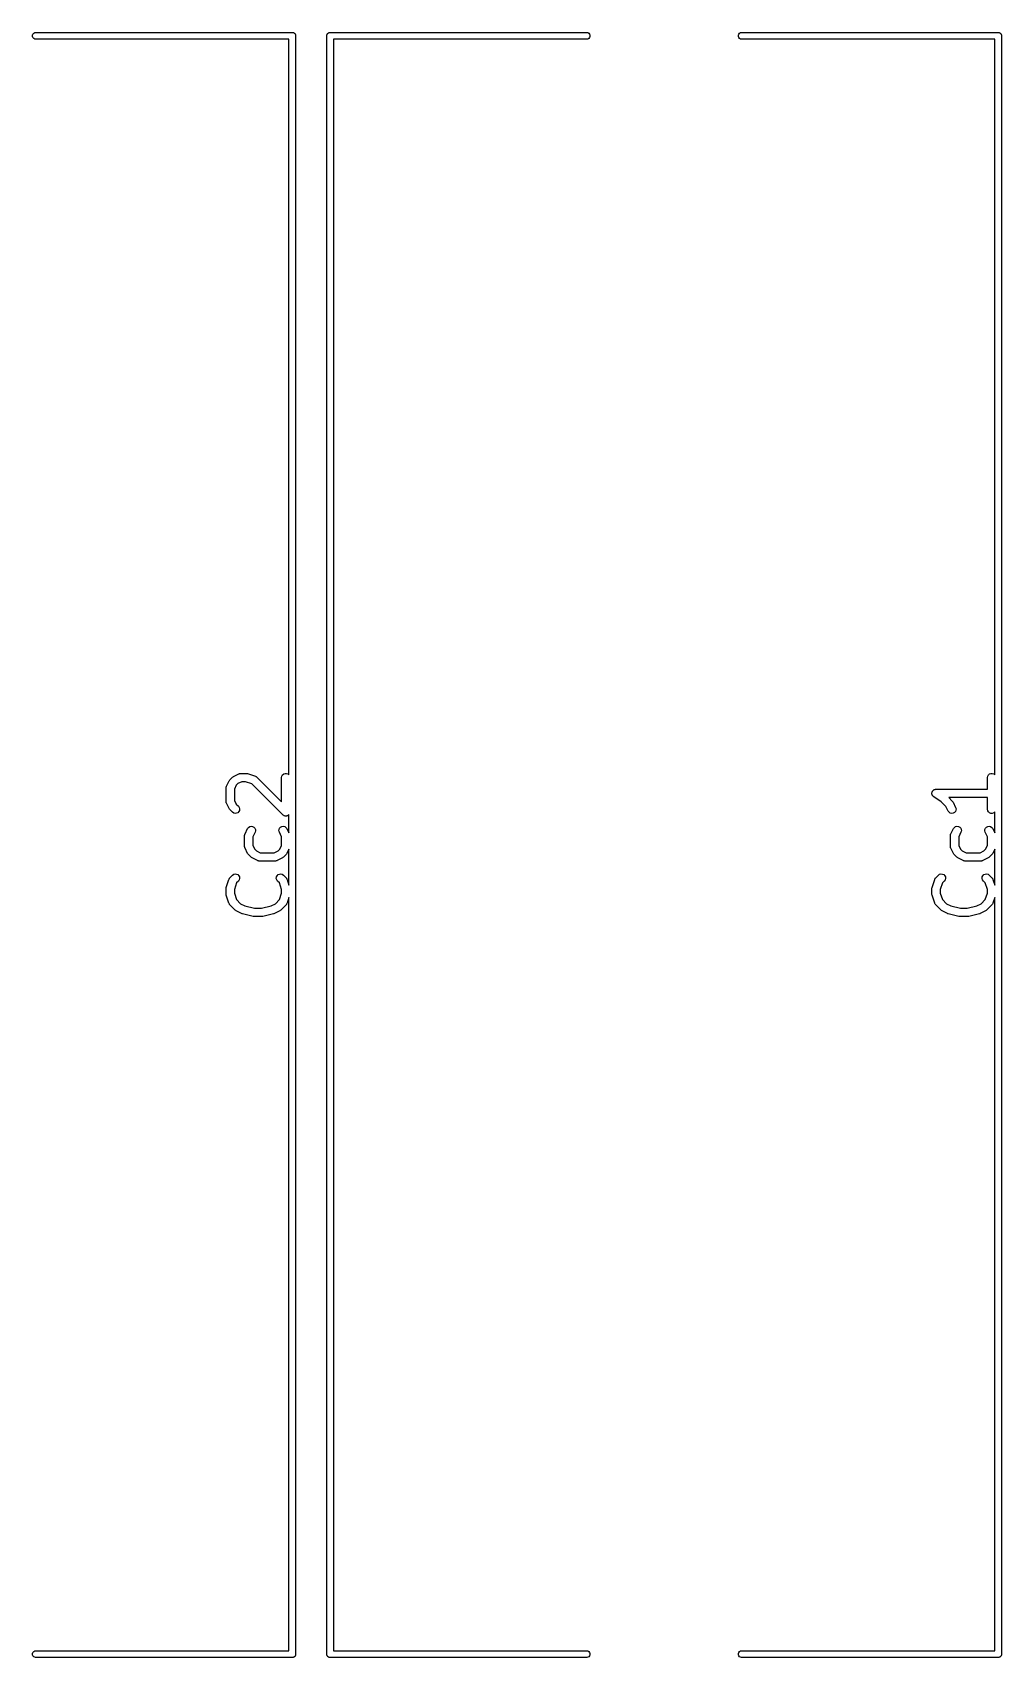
# Model space of a CAD drawing. Extents: x 50 to 243, y -147 to -42.
# Drawn here: x 203.26 to 220.7, y -105.52 to -76.28 of the extents above; entities that cross this region are included whole.
import ezdxf

# ---------------------------------------------------------------- set-up
doc = ezdxf.new("R2010")
doc.units = 0
doc.header["$MEASUREMENT"] = 0
doc.layers.add('BLACK', color=7, linetype='CONTINUOUS')

msp = doc.modelspace()

# ---------------------------------------------------------------- linework, layer by layer
at = {"layer": 'BLACK', "linetype": 'CONTINUOUS'}
for p, q in [((203.265, -76.3274), (203.272, -76.3075)), ((203.272, -76.3075), (203.286, -76.2913)), ((203.286, -76.2913), (203.304, -76.2807)), ((203.304, -76.2807), (203.32, -76.278)), ((203.32, -76.278), (207.945, -76.278)), ((207.945, -76.278), (207.951, -76.278)), ((207.945, -76.278), (207.945, -76.278)), ((207.951, -76.278), (207.956, -76.2798)), ((207.956, -76.2798), (207.961, -76.2807)), ((207.961, -76.2807), (207.965, -76.2834)), ((207.965, -76.2834), (207.97, -76.2852)), ((207.97, -76.2852), (207.975, -76.2887)), ((207.975, -76.2887), (207.979, -76.2913)), ((207.979, -76.2913), (207.983, -76.2954)), ((207.983, -76.2954), (207.987, -76.2988)), ((207.987, -76.2988), (207.989, -76.3035)), ((207.989, -76.3035), (207.993, -76.3075)), ((207.993, -76.3075), (207.995, -76.3125)), ((207.995, -76.3125), (207.997, -76.3172)), ((208.563, -76.3172), (208.565, -76.3126)), ((208.565, -76.3126), (208.567, -76.3075)), ((208.567, -76.3075), (208.571, -76.3034)), ((208.571, -76.3034), (208.573, -76.2988)), ((208.573, -76.2988), (208.577, -76.2954)), ((208.577, -76.2954), (208.581, -76.2913)), ((208.581, -76.2913), (208.585, -76.2887)), ((208.585, -76.2887), (208.59, -76.2852)), ((208.59, -76.2852), (208.595, -76.2834)), ((208.595, -76.2834), (208.599, -76.2807)), ((208.599, -76.2807), (208.604, -76.2798)), ((208.604, -76.2798), (208.609, -76.278)), ((208.609, -76.278), (208.615, -76.278)), ((208.615, -76.278), (208.615, -76.278)), ((208.615, -76.278), (213.24, -76.278)), ((213.24, -76.278), (213.256, -76.2807)), ((213.256, -76.2807), (213.274, -76.2913)), ((213.274, -76.2913), (213.288, -76.3075)), ((213.288, -76.3075), (213.295, -76.3274)), ((215.965, -76.3274), (215.972, -76.3075)), ((215.972, -76.3075), (215.986, -76.2913)), ((215.986, -76.2913), (216.004, -76.2807)), ((216.004, -76.2807), (216.02, -76.278)), ((216.02, -76.278), (220.645, -76.278)), ((220.645, -76.278), (220.651, -76.278)), ((220.645, -76.278), (220.645, -76.278)), ((220.651, -76.278), (220.656, -76.2798)), ((220.656, -76.2798), (220.661, -76.2807)), ((220.661, -76.2807), (220.665, -76.2834)), ((220.665, -76.2834), (220.67, -76.2852)), ((220.67, -76.2852), (220.675, -76.2887)), ((220.675, -76.2887), (220.679, -76.2913)), ((220.679, -76.2913), (220.683, -76.2954)), ((220.683, -76.2954), (220.687, -76.2988)), ((220.687, -76.2988), (220.689, -76.3035)), ((220.689, -76.3035), (220.693, -76.3075)), ((220.693, -76.3075), (220.695, -76.3125)), ((220.695, -76.3125), (220.697, -76.3172)), ((203.265, -76.3486), (203.265, -76.3274)), ((203.272, -76.3685), (203.265, -76.3486)), ((203.286, -76.3847), (203.272, -76.3685)), ((203.304, -76.3953), (203.286, -76.3847)), ((203.32, -76.398), (203.304, -76.3953)), ((207.88, -76.398), (203.32, -76.398)), ((207.88, -89.6358), (207.88, -76.398)), ((207.997, -76.3172), (207.998, -76.3224)), ((207.998, -76.3224), (208, -76.3274)), ((208, -76.3274), (208, -76.3327)), ((208, -76.3327), (208, -76.3328)), ((208, -76.3328), (208, -105.463)), ((208.56, -76.3274), (208.562, -76.3224)), ((208.56, -76.3328), (208.56, -76.3274)), ((208.56, -105.463), (208.56, -76.3328)), ((208.562, -76.3224), (208.563, -76.3172)), ((213.24, -76.398), (208.68, -76.398)), ((208.68, -76.398), (208.68, -105.398)), ((213.256, -76.3953), (213.24, -76.398)), ((213.274, -76.3847), (213.256, -76.3953)), ((213.288, -76.3685), (213.274, -76.3847)), ((213.295, -76.3486), (213.288, -76.3685)), ((213.295, -76.3274), (213.295, -76.3486)), ((215.965, -76.3486), (215.965, -76.3274)), ((215.972, -76.3685), (215.965, -76.3486)), ((215.986, -76.3847), (215.972, -76.3685)), ((216.004, -76.3953), (215.986, -76.3847)), ((216.02, -76.398), (216.004, -76.3953)), ((220.58, -76.398), (216.02, -76.398)), ((220.58, -89.6358), (220.58, -76.398)), ((220.697, -76.3172), (220.698, -76.3224)), ((220.698, -76.3224), (220.7, -76.3274)), ((220.7, -76.3274), (220.7, -76.3327)), ((220.7, -76.3327), (220.7, -76.3328)), ((220.7, -76.3328), (220.7, -105.463)), ((206.755, -89.8406), (206.803, -89.7454)), ((206.803, -89.7454), (206.81, -89.7357)), ((206.81, -89.7357), (206.817, -89.7259)), ((206.817, -89.7259), (206.865, -89.6783)), ((206.865, -89.6783), (206.874, -89.6714)), ((206.874, -89.6714), (206.884, -89.6643)), ((206.884, -89.6643), (206.979, -89.6166)), ((207.031, -89.7587), (206.962, -89.793)), ((206.979, -89.6166), (206.983, -89.6154)), ((206.983, -89.6154), (206.987, -89.6132)), ((206.987, -89.6132), (206.996, -89.6117)), ((206.996, -89.6117), (207.004, -89.6092)), ((207.004, -89.6092), (207.009, -89.6095)), ((207.009, -89.6095), (207.013, -89.6087)), ((207.013, -89.6087), (207.108, -89.6087)), ((207.096, -89.7587), (207.031, -89.7587)), ((207.21, -89.7969), (207.096, -89.7587)), ((207.108, -89.6087), (207.12, -89.6108)), ((207.12, -89.6108), (207.132, -89.6126)), ((207.132, -89.6126), (207.275, -89.6602)), ((207.275, -89.6602), (207.278, -89.6622)), ((207.278, -89.6622), (207.283, -89.6634)), ((207.283, -89.6634), (207.29, -89.6684)), ((207.29, -89.6684), (207.298, -89.6726)), ((207.298, -89.6726), (207.3, -89.6758)), ((207.3, -89.6758), (207.304, -89.6783)), ((207.304, -89.6783), (207.747, -90.1217)), ((207.747, -89.6837), (207.752, -89.6581)), ((207.747, -90.1217), (207.747, -89.6837)), ((207.752, -89.6581), (207.765, -89.6355)), ((207.765, -89.6355), (207.785, -89.6188)), ((207.785, -89.6188), (207.809, -89.6099)), ((207.809, -89.6099), (207.835, -89.6099)), ((207.835, -89.6099), (207.86, -89.6188)), ((207.86, -89.6188), (207.88, -89.6355)), ((207.88, -89.6355), (207.88, -89.6358)), ((220.447, -89.6837), (220.452, -89.6581)), ((220.447, -89.8944), (220.447, -89.6837)), ((220.452, -89.6581), (220.465, -89.6355)), ((220.465, -89.6355), (220.485, -89.6188)), ((220.485, -89.6188), (220.509, -89.6099)), ((220.509, -89.6099), (220.535, -89.6099)), ((220.535, -89.6099), (220.56, -89.6188)), ((220.56, -89.6188), (220.58, -89.6355)), ((220.58, -89.6355), (220.58, -89.6358)), ((206.747, -89.8742), (206.748, -89.8699)), ((206.747, -90.1123), (206.747, -89.8742)), ((206.748, -89.8656), (206.75, -89.8572)), ((206.748, -89.8699), (206.748, -89.8656)), ((206.75, -89.8572), (206.752, -89.8485)), ((206.752, -89.8485), (206.754, -89.8448)), ((206.754, -89.8448), (206.755, -89.8406)), ((206.932, -89.8234), (206.897, -89.8919)), ((206.897, -89.8919), (206.897, -90.0946)), ((206.962, -89.793), (206.932, -89.8234)), ((207.769, -90.3558), (207.21, -89.7969)), ((219.448, -89.9646), (219.449, -89.9606)), ((219.449, -89.9735), (219.448, -89.9646)), ((219.449, -89.9564), (219.452, -89.948)), ((219.449, -89.9606), (219.449, -89.9564)), ((219.449, -89.9825), (219.449, -89.9735)), ((219.45, -89.9864), (219.449, -89.9825)), ((219.45, -89.9905), (219.45, -89.9864)), ((219.454, -89.9985), (219.45, -89.9905)), ((219.452, -89.948), (219.454, -89.9393)), ((219.454, -89.9393), (219.456, -89.9358)), ((219.457, -90.0069), (219.454, -89.9985)), ((219.456, -89.9358), (219.457, -89.9319)), ((219.457, -89.9319), (219.463, -89.9251)), ((219.46, -90.0101), (219.457, -90.0069)), ((219.462, -90.0138), (219.46, -90.0101)), ((219.468, -90.02), (219.462, -90.0138)), ((219.463, -89.9251), (219.468, -89.9176)), ((219.468, -89.9176), (219.471, -89.9152)), ((219.474, -90.0269), (219.468, -90.02)), ((219.471, -89.9152), (219.474, -89.912)), ((219.474, -89.912), (219.482, -89.9075)), ((219.478, -90.029), (219.474, -90.0269)), ((219.481, -90.0318), (219.478, -90.029)), ((219.617, -90.123), (219.481, -90.0318)), ((219.482, -89.9075), (219.489, -89.9022)), ((219.489, -89.9022), (219.493, -89.901)), ((219.493, -89.901), (219.497, -89.899)), ((219.497, -89.899), (219.506, -89.8974)), ((219.506, -89.8974), (219.514, -89.8949)), ((219.514, -89.8949), (219.518, -89.8952)), ((219.518, -89.8952), (219.522, -89.8944)), ((219.522, -89.8944), (220.447, -89.8944)), ((220.447, -90.0444), (219.751, -90.0444)), ((219.751, -90.0444), (219.814, -90.1069)), ((220.447, -90.2551), (220.447, -90.0444)), ((206.748, -90.1165), (206.747, -90.1123)), ((206.748, -90.1209), (206.748, -90.1165)), ((206.75, -90.1293), (206.748, -90.1209)), ((206.752, -90.1379), (206.75, -90.1293)), ((206.754, -90.1417), (206.752, -90.1379)), ((206.755, -90.1458), (206.754, -90.1417)), ((206.803, -90.2411), (206.755, -90.1458)), ((206.81, -90.2507), (206.803, -90.2411)), ((206.817, -90.2606), (206.81, -90.2507)), ((206.865, -90.3082), (206.817, -90.2606)), ((206.886, -90.3231), (206.865, -90.3082)), ((206.911, -90.3299), (206.886, -90.3231)), ((206.897, -90.0946), (206.932, -90.1631)), ((206.937, -90.3276), (206.911, -90.3299)), ((206.932, -90.1631), (206.971, -90.2021)), ((206.961, -90.3166), (206.937, -90.3276)), ((206.979, -90.2982), (206.961, -90.3166)), ((206.971, -90.2021), (206.986, -90.2234)), ((206.99, -90.2746), (206.979, -90.2982)), ((206.986, -90.2234), (206.992, -90.2486)), ((206.992, -90.2486), (206.99, -90.2746)), ((207.88, -90.351), (207.872, -90.3573)), ((207.88, -90.6789), (207.88, -90.3507)), ((207.88, -90.3507), (207.88, -90.351)), ((219.699, -90.2043), (219.617, -90.123)), ((219.741, -90.2887), (219.699, -90.2043)), ((219.757, -90.3096), (219.741, -90.2887)), ((219.778, -90.324), (219.757, -90.3096)), ((219.804, -90.33), (219.778, -90.324)), ((219.829, -90.327), (219.804, -90.33)), ((219.814, -90.1069), (219.82, -90.1167)), ((219.82, -90.1167), (219.828, -90.1264)), ((219.828, -90.1264), (219.875, -90.2216)), ((219.853, -90.3154), (219.829, -90.327)), ((219.871, -90.2965), (219.853, -90.3154)), ((219.881, -90.2726), (219.871, -90.2965)), ((219.875, -90.2216), (219.883, -90.2466)), ((219.883, -90.2466), (219.881, -90.2726)), ((220.452, -90.2808), (220.447, -90.2551)), ((220.465, -90.3034), (220.452, -90.2808)), ((220.485, -90.3201), (220.465, -90.3034)), ((220.509, -90.329), (220.485, -90.3201)), ((220.535, -90.329), (220.509, -90.329)), ((220.56, -90.3201), (220.535, -90.329)), ((220.58, -90.3034), (220.56, -90.3201)), ((220.58, -90.6789), (220.58, -90.3031)), ((220.58, -90.3031), (220.58, -90.3034)), ((207.089, -90.6978), (207.136, -90.6026)), ((207.136, -90.6026), (207.152, -90.5816)), ((207.152, -90.5816), (207.174, -90.5673)), ((207.174, -90.5673), (207.199, -90.5612)), ((207.199, -90.5612), (207.225, -90.5642)), ((207.225, -90.5642), (207.248, -90.5759)), ((207.248, -90.5759), (207.266, -90.5948)), ((207.266, -90.5948), (207.276, -90.6187)), ((207.276, -90.6187), (207.278, -90.6447)), ((207.7, -90.6447), (207.702, -90.6187)), ((207.702, -90.6187), (207.712, -90.5948)), ((207.712, -90.5948), (207.73, -90.5759)), ((207.73, -90.5759), (207.753, -90.5642)), ((207.753, -90.5642), (207.779, -90.5612)), ((207.777, -90.3614), (207.769, -90.3558)), ((207.785, -90.3677), (207.777, -90.3614)), ((207.779, -90.5612), (207.805, -90.5673)), ((207.788, -90.3688), (207.785, -90.3677)), ((207.791, -90.3707), (207.788, -90.3688)), ((207.8, -90.3733), (207.791, -90.3707)), ((207.809, -90.3766), (207.8, -90.3733)), ((207.805, -90.5673), (207.826, -90.5816)), ((207.813, -90.3766), (207.809, -90.3766)), ((207.816, -90.3775), (207.813, -90.3766)), ((207.826, -90.3766), (207.816, -90.3775)), ((207.835, -90.3766), (207.826, -90.3766)), ((207.826, -90.5816), (207.842, -90.6026)), ((207.839, -90.3755), (207.835, -90.3766)), ((207.842, -90.3752), (207.839, -90.3755)), ((207.851, -90.3711), (207.842, -90.3752)), ((207.842, -90.6026), (207.88, -90.6789)), ((207.86, -90.3677), (207.851, -90.3711)), ((207.862, -90.3656), (207.86, -90.3677)), ((207.865, -90.3642), (207.862, -90.3656)), ((207.872, -90.3573), (207.865, -90.3642)), ((219.789, -90.6978), (219.836, -90.6026)), ((219.836, -90.6026), (219.852, -90.5816)), ((219.852, -90.5816), (219.874, -90.5673)), ((219.874, -90.5673), (219.899, -90.5612)), ((219.899, -90.5612), (219.925, -90.5642)), ((219.925, -90.5642), (219.948, -90.5759)), ((219.948, -90.5759), (219.966, -90.5948)), ((219.966, -90.5948), (219.976, -90.6187)), ((219.976, -90.6187), (219.978, -90.6447)), ((220.4, -90.6447), (220.402, -90.6187)), ((220.402, -90.6187), (220.412, -90.5948)), ((220.412, -90.5948), (220.43, -90.5759)), ((220.43, -90.5759), (220.453, -90.5642)), ((220.453, -90.5642), (220.479, -90.5612)), ((220.479, -90.5612), (220.505, -90.5673)), ((220.505, -90.5673), (220.526, -90.5816)), ((220.526, -90.5816), (220.542, -90.6026)), ((220.542, -90.6026), (220.58, -90.6789)), ((207.081, -90.7228), (207.084, -90.7143)), ((207.081, -90.7271), (207.081, -90.7228)), ((207.081, -90.7313), (207.081, -90.7271)), ((207.081, -90.9218), (207.081, -90.7313)), ((207.081, -90.9261), (207.081, -90.9218)), ((207.081, -90.9304), (207.081, -90.9261)), ((207.084, -90.9388), (207.081, -90.9304)), ((207.084, -90.7143), (207.085, -90.7057)), ((207.085, -90.7057), (207.087, -90.7019)), ((207.087, -90.7019), (207.089, -90.6978)), ((207.27, -90.6696), (207.231, -90.749)), ((207.231, -90.749), (207.231, -90.9041)), ((207.231, -90.9041), (207.265, -90.9726)), ((207.278, -90.6447), (207.27, -90.6696)), ((207.708, -90.6696), (207.7, -90.6447)), ((207.747, -90.749), (207.708, -90.6696)), ((207.713, -90.9726), (207.747, -90.9041)), ((207.747, -90.9041), (207.747, -90.749)), ((219.781, -90.7228), (219.784, -90.7143)), ((219.781, -90.7271), (219.781, -90.7228)), ((219.781, -90.7313), (219.781, -90.7271)), ((219.781, -90.9218), (219.781, -90.7313)), ((219.781, -90.9261), (219.781, -90.9218)), ((219.781, -90.9304), (219.781, -90.9261)), ((219.784, -90.9388), (219.781, -90.9304)), ((219.784, -90.7143), (219.785, -90.7057)), ((219.785, -90.7057), (219.787, -90.7019)), ((219.787, -90.7019), (219.789, -90.6978)), ((219.97, -90.6696), (219.931, -90.749)), ((219.931, -90.749), (219.931, -90.9041)), ((219.931, -90.9041), (219.965, -90.9726)), ((219.978, -90.6447), (219.97, -90.6696)), ((220.408, -90.6696), (220.4, -90.6447)), ((220.447, -90.749), (220.408, -90.6696)), ((220.413, -90.9726), (220.447, -90.9041)), ((220.447, -90.9041), (220.447, -90.749)), ((207.085, -90.9475), (207.084, -90.9388)), ((207.087, -90.9512), (207.085, -90.9475)), ((207.089, -90.9553), (207.087, -90.9512)), ((207.136, -91.0506), (207.089, -90.9553)), ((207.143, -91.0602), (207.136, -91.0506)), ((207.15, -91.0701), (207.143, -91.0602)), ((207.198, -91.1177), (207.15, -91.0701)), ((207.208, -91.1246), (207.198, -91.1177)), ((207.217, -91.1317), (207.208, -91.1246)), ((207.313, -91.1794), (207.217, -91.1317)), ((207.265, -90.9726), (207.295, -91.003)), ((207.295, -91.003), (207.364, -91.0373)), ((207.317, -91.1806), (207.313, -91.1794)), ((207.321, -91.1828), (207.317, -91.1806)), ((207.329, -91.1843), (207.321, -91.1828)), ((207.338, -91.1868), (207.329, -91.1843)), ((207.342, -91.1865), (207.338, -91.1868)), ((207.346, -91.1873), (207.342, -91.1865)), ((207.632, -91.1873), (207.346, -91.1873)), ((207.364, -91.0373), (207.614, -91.0373)), ((207.614, -91.0373), (207.683, -91.003)), ((207.636, -91.1865), (207.632, -91.1873)), ((207.64, -91.1868), (207.636, -91.1865)), ((207.649, -91.1843), (207.64, -91.1868)), ((207.658, -91.1828), (207.649, -91.1843)), ((207.661, -91.1806), (207.658, -91.1828)), ((207.665, -91.1794), (207.661, -91.1806)), ((207.761, -91.1317), (207.665, -91.1794)), ((207.683, -91.003), (207.713, -90.9726)), ((207.77, -91.1246), (207.761, -91.1317)), ((207.78, -91.1177), (207.77, -91.1246)), ((207.828, -91.0701), (207.78, -91.1177)), ((207.835, -91.0602), (207.828, -91.0701)), ((207.842, -91.0506), (207.835, -91.0602)), ((207.88, -90.9743), (207.842, -91.0506)), ((207.88, -91.6194), (207.88, -90.9743)), ((219.785, -90.9475), (219.784, -90.9388)), ((219.787, -90.9512), (219.785, -90.9475)), ((219.789, -90.9553), (219.787, -90.9512)), ((219.836, -91.0506), (219.789, -90.9553)), ((219.843, -91.0602), (219.836, -91.0506)), ((219.85, -91.0701), (219.843, -91.0602)), ((219.898, -91.1177), (219.85, -91.0701)), ((219.908, -91.1246), (219.898, -91.1177)), ((219.917, -91.1317), (219.908, -91.1246)), ((220.013, -91.1794), (219.917, -91.1317)), ((219.965, -90.9726), (219.995, -91.003)), ((219.995, -91.003), (220.064, -91.0373)), ((220.017, -91.1806), (220.013, -91.1794)), ((220.021, -91.1828), (220.017, -91.1806)), ((220.029, -91.1843), (220.021, -91.1828)), ((220.038, -91.1868), (220.029, -91.1843)), ((220.042, -91.1865), (220.038, -91.1868)), ((220.046, -91.1873), (220.042, -91.1865)), ((220.332, -91.1873), (220.046, -91.1873)), ((220.064, -91.0373), (220.314, -91.0373)), ((220.314, -91.0373), (220.383, -91.003)), ((220.336, -91.1865), (220.332, -91.1873)), ((220.34, -91.1868), (220.336, -91.1865)), ((220.349, -91.1843), (220.34, -91.1868)), ((220.358, -91.1828), (220.349, -91.1843)), ((220.361, -91.1806), (220.358, -91.1828)), ((220.365, -91.1794), (220.361, -91.1806)), ((220.461, -91.1317), (220.365, -91.1794)), ((220.383, -91.003), (220.413, -90.9726)), ((220.47, -91.1246), (220.461, -91.1317)), ((220.48, -91.1177), (220.47, -91.1246)), ((220.528, -91.0701), (220.48, -91.1177)), ((220.535, -91.0602), (220.528, -91.0701)), ((220.542, -91.0506), (220.535, -91.0602)), ((220.58, -90.9743), (220.542, -91.0506)), ((220.58, -91.6194), (220.58, -90.9743)), ((206.751, -91.66), (206.799, -91.5171)), ((206.799, -91.5171), (206.801, -91.5133)), ((206.801, -91.5133), (206.802, -91.5092)), ((206.802, -91.5092), (206.807, -91.502)), ((206.807, -91.502), (206.811, -91.4942)), ((206.811, -91.4942), (206.814, -91.4914)), ((206.814, -91.4914), (206.817, -91.4878)), ((206.817, -91.4878), (206.865, -91.4402)), ((206.865, -91.4402), (206.886, -91.4253)), ((206.886, -91.4253), (206.911, -91.4185)), ((206.911, -91.4185), (206.937, -91.4208)), ((206.937, -91.4208), (206.961, -91.4318)), ((206.961, -91.4318), (206.979, -91.4502)), ((206.979, -91.4502), (206.99, -91.4738)), ((206.992, -91.4998), (206.986, -91.5249)), ((206.99, -91.4738), (206.992, -91.4998)), ((207.652, -91.4998), (207.655, -91.4738)), ((207.659, -91.5249), (207.652, -91.4998)), ((207.655, -91.4738), (207.666, -91.4502)), ((207.666, -91.4502), (207.684, -91.4318)), ((207.684, -91.4318), (207.708, -91.4208)), ((207.708, -91.4208), (207.734, -91.4185)), ((207.734, -91.4185), (207.759, -91.4253)), ((207.759, -91.4253), (207.78, -91.4402)), ((207.78, -91.4402), (207.828, -91.4878)), ((207.828, -91.4878), (207.83, -91.4914)), ((207.83, -91.4914), (207.834, -91.4942)), ((207.834, -91.4942), (207.838, -91.502)), ((207.838, -91.502), (207.843, -91.5092)), ((207.843, -91.5092), (207.844, -91.5133)), ((207.844, -91.5133), (207.846, -91.5171)), ((207.846, -91.5171), (207.88, -91.6194)), ((219.451, -91.66), (219.499, -91.5171)), ((219.499, -91.5171), (219.501, -91.5133)), ((219.501, -91.5133), (219.502, -91.5092)), ((219.502, -91.5092), (219.507, -91.502)), ((219.507, -91.502), (219.511, -91.4942)), ((219.511, -91.4942), (219.514, -91.4914)), ((219.514, -91.4914), (219.517, -91.4878)), ((219.517, -91.4878), (219.565, -91.4402)), ((219.565, -91.4402), (219.586, -91.4253)), ((219.586, -91.4253), (219.611, -91.4185)), ((219.611, -91.4185), (219.637, -91.4208)), ((219.637, -91.4208), (219.661, -91.4318)), ((219.661, -91.4318), (219.679, -91.4502)), ((219.679, -91.4502), (219.69, -91.4738)), ((219.692, -91.4998), (219.686, -91.5249)), ((219.69, -91.4738), (219.692, -91.4998)), ((220.352, -91.4998), (220.355, -91.4738)), ((220.359, -91.5249), (220.352, -91.4998)), ((220.355, -91.4738), (220.366, -91.4502)), ((220.366, -91.4502), (220.384, -91.4318)), ((220.384, -91.4318), (220.408, -91.4208)), ((220.408, -91.4208), (220.434, -91.4185)), ((220.434, -91.4185), (220.459, -91.4253)), ((220.459, -91.4253), (220.48, -91.4402)), ((220.48, -91.4402), (220.528, -91.4878)), ((220.528, -91.4878), (220.53, -91.4914)), ((220.53, -91.4914), (220.534, -91.4942)), ((220.534, -91.4942), (220.538, -91.502)), ((220.538, -91.502), (220.543, -91.5092)), ((220.543, -91.5092), (220.544, -91.5133)), ((220.544, -91.5133), (220.546, -91.5171)), ((220.546, -91.5171), (220.58, -91.6194)), ((206.747, -91.6837), (206.749, -91.6719)), ((206.747, -91.779), (206.747, -91.6837)), ((206.749, -91.7908), (206.747, -91.779)), ((206.749, -91.6719), (206.751, -91.66)), ((206.751, -91.8027), (206.749, -91.7908)), ((206.799, -91.9455), (206.751, -91.8027)), ((206.936, -91.5814), (206.897, -91.6959)), ((206.897, -91.6959), (206.897, -91.7668)), ((206.897, -91.7668), (206.936, -91.8813)), ((206.971, -91.5463), (206.936, -91.5814)), ((206.986, -91.5249), (206.971, -91.5463)), ((207.674, -91.5463), (207.659, -91.5249)), ((207.709, -91.5814), (207.674, -91.5463)), ((207.747, -91.6959), (207.709, -91.5814)), ((207.709, -91.8813), (207.747, -91.7668)), ((207.747, -91.7668), (207.747, -91.6959)), ((219.447, -91.6837), (219.449, -91.6719)), ((219.447, -91.779), (219.447, -91.6837)), ((219.449, -91.7908), (219.447, -91.779)), ((219.449, -91.6719), (219.451, -91.66)), ((219.451, -91.8027), (219.449, -91.7908)), ((219.499, -91.9455), (219.451, -91.8027)), ((219.636, -91.5814), (219.597, -91.6959)), ((219.597, -91.6959), (219.597, -91.7668)), ((219.597, -91.7668), (219.636, -91.8813)), ((219.671, -91.5463), (219.636, -91.5814)), ((219.686, -91.5249), (219.671, -91.5463)), ((220.374, -91.5463), (220.359, -91.5249)), ((220.409, -91.5814), (220.374, -91.5463)), ((220.447, -91.6959), (220.409, -91.5814)), ((220.409, -91.8813), (220.447, -91.7668)), ((220.447, -91.7668), (220.447, -91.6959)), ((206.801, -91.9493), (206.799, -91.9455)), ((206.802, -91.9535), (206.801, -91.9493)), ((206.807, -91.9607), (206.802, -91.9535)), ((206.811, -91.9684), (206.807, -91.9607)), ((206.814, -91.9713), (206.811, -91.9684)), ((206.817, -91.9748), (206.814, -91.9713)), ((206.912, -92.0701), (206.817, -91.9748)), ((206.922, -92.077), (206.912, -92.0701)), ((206.932, -92.0841), (206.922, -92.077)), ((207.027, -92.1317), (206.932, -92.0841)), ((206.936, -91.8813), (207.01, -91.9554)), ((207.01, -91.9554), (207.087, -91.9939)), ((207.087, -91.9939), (207.26, -92.0373)), ((207.26, -92.0373), (207.385, -92.0373)), ((207.385, -92.0373), (207.558, -91.9939)), ((207.558, -91.9939), (207.635, -91.9554)), ((207.713, -92.0841), (207.618, -92.1317)), ((207.635, -91.9554), (207.709, -91.8813)), ((207.723, -92.077), (207.713, -92.0841)), ((207.733, -92.0701), (207.723, -92.077)), ((207.828, -91.9748), (207.733, -92.0701)), ((207.83, -91.9713), (207.828, -91.9748)), ((207.834, -91.9684), (207.83, -91.9713)), ((207.838, -91.9607), (207.834, -91.9684)), ((207.843, -91.9535), (207.838, -91.9607)), ((207.844, -91.9493), (207.843, -91.9535)), ((207.846, -91.9455), (207.844, -91.9493)), ((207.88, -91.8433), (207.846, -91.9455)), ((207.88, -105.398), (207.88, -91.8433)), ((219.501, -91.9493), (219.499, -91.9455)), ((219.502, -91.9535), (219.501, -91.9493)), ((219.507, -91.9607), (219.502, -91.9535)), ((219.511, -91.9684), (219.507, -91.9607)), ((219.514, -91.9713), (219.511, -91.9684)), ((219.517, -91.9748), (219.514, -91.9713)), ((219.612, -92.0701), (219.517, -91.9748)), ((219.622, -92.077), (219.612, -92.0701)), ((219.632, -92.0841), (219.622, -92.077)), ((219.727, -92.1317), (219.632, -92.0841)), ((219.636, -91.8813), (219.71, -91.9554)), ((219.71, -91.9554), (219.787, -91.9939)), ((219.787, -91.9939), (219.96, -92.0373)), ((219.96, -92.0373), (220.085, -92.0373)), ((220.085, -92.0373), (220.258, -91.9939)), ((220.258, -91.9939), (220.335, -91.9554)), ((220.413, -92.0841), (220.318, -92.1317)), ((220.335, -91.9554), (220.409, -91.8813)), ((220.423, -92.077), (220.413, -92.0841)), ((220.433, -92.0701), (220.423, -92.077)), ((220.528, -91.9748), (220.433, -92.0701)), ((220.53, -91.9713), (220.528, -91.9748)), ((220.534, -91.9684), (220.53, -91.9713)), ((220.538, -91.9607), (220.534, -91.9684)), ((220.543, -91.9535), (220.538, -91.9607)), ((220.544, -91.9493), (220.543, -91.9535)), ((220.546, -91.9455), (220.544, -91.9493)), ((220.58, -91.8433), (220.546, -91.9455)), ((220.58, -105.398), (220.58, -91.8433)), ((207.035, -92.1341), (207.027, -92.1317)), ((207.042, -92.1374), (207.035, -92.1341)), ((207.233, -92.185), (207.042, -92.1374)), ((207.242, -92.1857), (207.233, -92.185)), ((207.251, -92.1873), (207.242, -92.1857)), ((207.394, -92.1873), (207.251, -92.1873)), ((207.403, -92.1857), (207.394, -92.1873)), ((207.412, -92.185), (207.403, -92.1857)), ((207.602, -92.1374), (207.412, -92.185)), ((207.61, -92.1341), (207.602, -92.1374)), ((207.618, -92.1317), (207.61, -92.1341)), ((219.735, -92.1341), (219.727, -92.1317)), ((219.742, -92.1374), (219.735, -92.1341)), ((219.933, -92.185), (219.742, -92.1374)), ((219.942, -92.1857), (219.933, -92.185)), ((219.951, -92.1873), (219.942, -92.1857)), ((220.094, -92.1873), (219.951, -92.1873)), ((220.103, -92.1857), (220.094, -92.1873)), ((220.112, -92.185), (220.103, -92.1857)), ((220.302, -92.1374), (220.112, -92.185)), ((220.31, -92.1341), (220.302, -92.1374)), ((220.318, -92.1317), (220.31, -92.1341)), ((203.265, -105.447), (203.272, -105.428)), ((203.265, -105.469), (203.265, -105.447)), ((203.272, -105.488), (203.265, -105.469)), ((203.272, -105.428), (203.286, -105.411)), ((203.286, -105.505), (203.272, -105.488)), ((203.286, -105.411), (203.304, -105.401)), ((203.304, -105.515), (203.286, -105.505)), ((203.304, -105.401), (203.32, -105.398)), ((203.32, -105.518), (203.304, -105.515)), ((203.32, -105.398), (207.88, -105.398)), ((207.945, -105.518), (203.32, -105.518)), ((207.951, -105.518), (207.945, -105.518)), ((207.945, -105.518), (207.945, -105.518)), ((207.956, -105.516), (207.951, -105.518)), ((207.961, -105.515), (207.956, -105.516)), ((207.965, -105.513), (207.961, -105.515)), ((207.97, -105.511), (207.965, -105.513)), ((207.975, -105.507), (207.97, -105.511)), ((207.979, -105.505), (207.975, -105.507)), ((207.983, -105.501), (207.979, -105.505)), ((207.987, -105.497), (207.983, -105.501)), ((207.989, -105.493), (207.987, -105.497)), ((207.993, -105.488), (207.989, -105.493)), ((207.995, -105.483), (207.993, -105.488)), ((207.997, -105.479), (207.995, -105.483)), ((207.998, -105.474), (207.997, -105.479)), ((208, -105.469), (207.998, -105.474)), ((208, -105.463), (208, -105.463)), ((208, -105.463), (208, -105.469)), ((208.56, -105.469), (208.56, -105.463)), ((208.56, -105.463), (208.56, -105.463)), ((208.562, -105.474), (208.56, -105.469)), ((208.563, -105.479), (208.562, -105.474)), ((208.565, -105.483), (208.563, -105.479)), ((208.567, -105.488), (208.565, -105.483)), ((208.571, -105.493), (208.567, -105.488)), ((208.573, -105.497), (208.571, -105.493)), ((208.577, -105.501), (208.573, -105.497)), ((208.581, -105.505), (208.577, -105.501)), ((208.585, -105.507), (208.581, -105.505)), ((208.59, -105.511), (208.585, -105.507)), ((208.595, -105.513), (208.59, -105.511)), ((208.599, -105.515), (208.595, -105.513)), ((208.604, -105.516), (208.599, -105.515)), ((208.609, -105.518), (208.604, -105.516)), ((208.615, -105.518), (208.609, -105.518)), ((213.24, -105.518), (208.615, -105.518)), ((208.615, -105.518), (208.615, -105.518)), ((208.68, -105.398), (213.24, -105.398)), ((213.24, -105.398), (213.256, -105.401)), ((213.256, -105.515), (213.24, -105.518)), ((213.256, -105.401), (213.274, -105.411)), ((213.274, -105.505), (213.256, -105.515)), ((213.274, -105.411), (213.288, -105.428)), ((213.288, -105.488), (213.274, -105.505)), ((213.288, -105.428), (213.295, -105.447)), ((213.295, -105.469), (213.288, -105.488)), ((213.295, -105.447), (213.295, -105.469)), ((215.965, -105.447), (215.972, -105.428)), ((215.965, -105.469), (215.965, -105.447)), ((215.972, -105.488), (215.965, -105.469)), ((215.972, -105.428), (215.986, -105.411)), ((215.986, -105.505), (215.972, -105.488)), ((215.986, -105.411), (216.004, -105.401)), ((216.004, -105.515), (215.986, -105.505)), ((216.004, -105.401), (216.02, -105.398)), ((216.02, -105.518), (216.004, -105.515)), ((216.02, -105.398), (220.58, -105.398)), ((220.645, -105.518), (216.02, -105.518)), ((220.651, -105.518), (220.645, -105.518)), ((220.645, -105.518), (220.645, -105.518)), ((220.656, -105.516), (220.651, -105.518)), ((220.661, -105.515), (220.656, -105.516)), ((220.665, -105.513), (220.661, -105.515)), ((220.67, -105.511), (220.665, -105.513)), ((220.675, -105.507), (220.67, -105.511)), ((220.679, -105.505), (220.675, -105.507)), ((220.683, -105.501), (220.679, -105.505)), ((220.687, -105.497), (220.683, -105.501)), ((220.689, -105.493), (220.687, -105.497)), ((220.693, -105.488), (220.689, -105.493)), ((220.695, -105.483), (220.693, -105.488)), ((220.697, -105.479), (220.695, -105.483)), ((220.698, -105.474), (220.697, -105.479)), ((220.7, -105.469), (220.698, -105.474)), ((220.7, -105.463), (220.7, -105.463)), ((220.7, -105.463), (220.7, -105.469))]:
    msp.add_line(p, q, dxfattribs=at)

doc.saveas('drawing.dxf')
